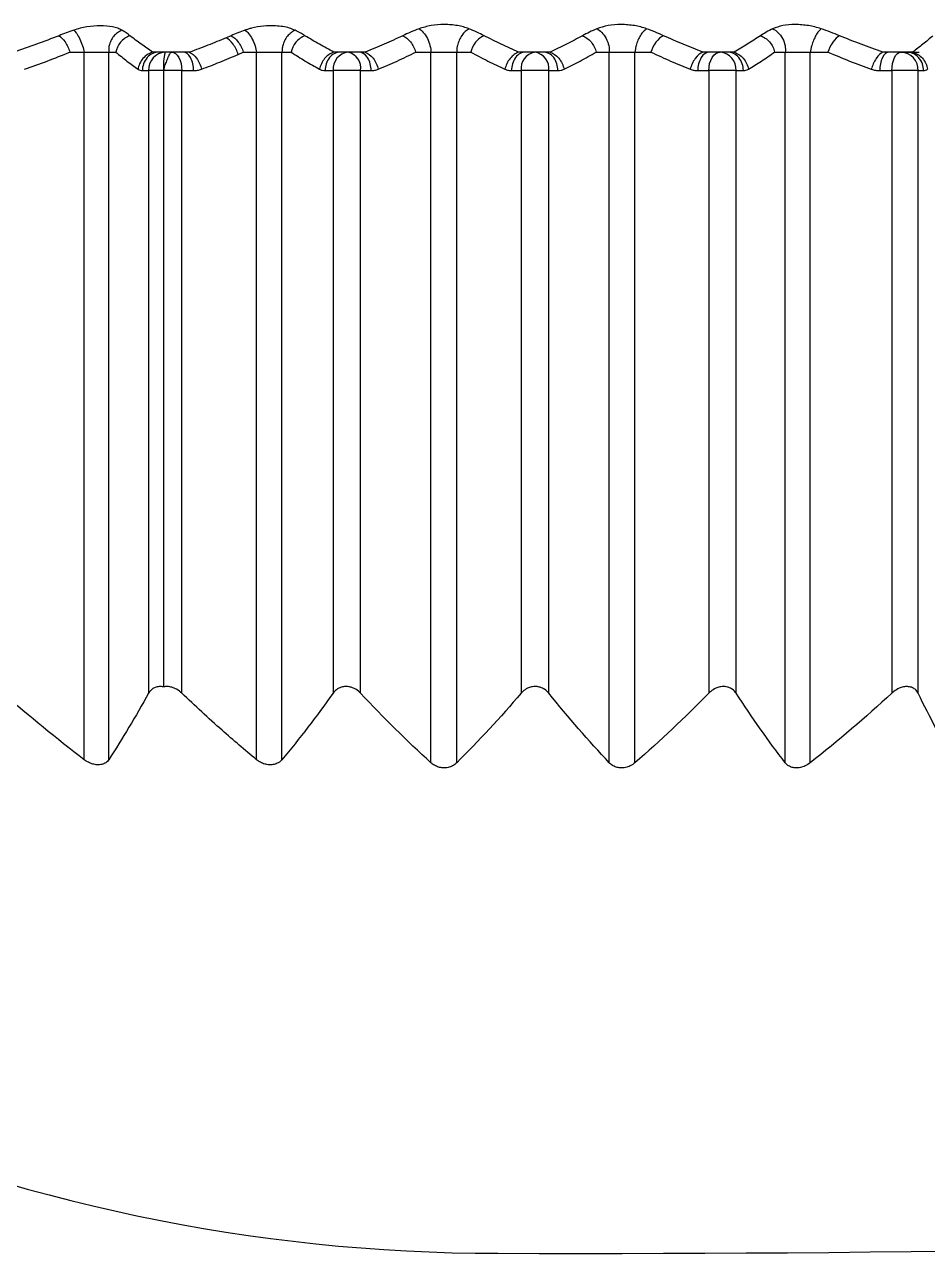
# Model space of a CAD drawing. Header units: inches. Extents: x 24920 to 61775, y 10942 to 38819.
# Drawn here: x 48667.9 to 48672.79, y 29512.93 to 29519.58 of the extents above; entities that cross this region are included whole.
import ezdxf

# ---------------------------------------------------------------- set-up
doc = ezdxf.new("R2010")
doc.units = ezdxf.units.IN
doc.header["$MEASUREMENT"] = 0
doc.layers.add('FF-FIXT', color=2, linetype='Continuous')

# ---------------------------------------------------------------- blocks, each defined once
blk = doc.blocks.new('ssgeg')
at = {"layer": 'FF-FIXT', "color": 8, "ltscale": 3}
for p, q in [((48899.0193, 29344.0204), (48898.9918, 29344.0088)), ((48898.1467, 29343.9313), (48898.2247, 29343.9313)), ((48898.2246, 29340.1025), (48898.2247, 29343.9313)), ((48898.357, 29340.1025), (48898.3571, 29343.9313)), ((48898.3571, 29343.9313), (48898.3953, 29343.9313)), ((48898.6282, 29343.9313), (48898.5944, 29343.9313)), ((48898.6619, 29343.9313), (48898.6282, 29343.9313)), ((48898.7601, 29343.9312), (48898.6968, 29343.9312)), ((48898.7941, 29343.9312), (48898.7601, 29343.9312)), ((48898.7803, 29343.9243), (48898.7685, 29343.9313)), ((48899.0572, 29343.9192), (48899.0847, 29343.9312)), ((48899.0847, 29343.9312), (48899.1564, 29343.9312)), ((48899.1563, 29340.1025), (48899.1564, 29343.9312)), ((48899.294, 29340.1025), (48899.2941, 29343.9312)), ((48899.2941, 29343.9312), (48899.3432, 29343.9312)), ((48899.6095, 29343.9312), (48899.5747, 29343.9312)), ((48899.6528, 29343.9312), (48899.6095, 29343.9312)), ((48899.7096, 29343.9312), (48899.6095, 29343.9312)), ((48899.7096, 29343.9312), (48899.6528, 29343.9312)), ((48899.7445, 29343.9312), (48899.7096, 29343.9312)), ((48899.7339, 29343.9243), (48899.7181, 29343.9313)), ((48900.0173, 29343.9312), (48900.0998, 29343.9312)), ((48900.0997, 29340.0858), (48900.0998, 29343.9312)), ((48900.2394, 29340.0858), (48900.2395, 29343.9312)), ((48900.2395, 29343.9312), (48900.3151, 29343.9312)), ((48900.6091, 29343.9312), (48900.574, 29343.9312)), ((48900.6611, 29343.9312), (48900.6091, 29343.9312)), ((48900.7098, 29343.9312), (48900.6091, 29343.9312)), ((48900.7098, 29343.9312), (48900.6611, 29343.9312)), ((48900.7449, 29343.9312), (48900.7098, 29343.9312)), ((48900.7379, 29343.9242), (48900.7183, 29343.9313)), ((48900.9937, 29343.9312), (48901.0645, 29343.9312)), ((48901.0644, 29340.0857), (48901.0645, 29343.9312)), ((48901.2035, 29340.0857), (48901.2036, 29343.9312)), ((48901.2036, 29343.9312), (48901.2902, 29343.9312)), ((48901.6056, 29343.9312), (48901.5709, 29343.9312)), ((48901.6651, 29343.9312), (48901.6056, 29343.9312)), ((48901.7048, 29343.9312), (48901.6056, 29343.9312)), ((48901.7048, 29343.9312), (48901.6651, 29343.9312)), ((48901.7393, 29343.9312), (48901.7048, 29343.9312)), ((48901.9586, 29343.9312), (48902.0163, 29343.9312)), ((48902.0162, 29340.0857), (48902.0163, 29343.9312)), ((48902.1517, 29340.0857), (48902.1518, 29343.9312)), ((48902.1518, 29343.9312), (48902.2475, 29343.9312)), ((48902.5775, 29343.9312), (48902.5441, 29343.9312)), ((48902.6731, 29343.9312), (48902.5775, 29343.9312)), ((48902.6433, 29343.9312), (48902.5775, 29343.9312)), ((48902.6731, 29343.9312), (48902.6433, 29343.9312)), ((48902.6454, 29343.9312), (48902.7406, 29343.9312)), ((48902.7063, 29343.9312), (48902.6731, 29343.9312)), ((48898.5386, 29343.8313), (48898.5723, 29343.8313)), ((48898.5723, 29343.8313), (48898.5722, 29340.462)), ((48898.6539, 29343.8313), (48898.5723, 29343.8313)), ((48898.6539, 29343.8313), (48898.6538, 29340.4963)), ((48898.7523, 29343.8312), (48898.6539, 29343.8313)), ((48898.7522, 29340.462), (48898.7523, 29343.8312)), ((48898.7523, 29343.8312), (48898.8156, 29343.8312)), ((48899.5273, 29343.8312), (48899.5706, 29343.8312)), ((48899.5706, 29343.8312), (48899.5705, 29340.462)), ((48899.7195, 29343.8312), (48899.5706, 29343.8312)), ((48899.7194, 29340.462), (48899.7195, 29343.8312)), ((48899.7195, 29343.8312), (48899.7762, 29343.8312)), ((48900.5361, 29343.8312), (48900.5881, 29343.8312)), ((48900.5881, 29343.8312), (48900.588, 29340.462)), ((48900.7379, 29343.8312), (48900.5881, 29343.8312)), ((48900.7379, 29340.462), (48900.7379, 29343.8312)), ((48900.7379, 29343.8312), (48900.7866, 29343.8312)), ((48901.5433, 29343.8312), (48901.6029, 29343.8312)), ((48901.6029, 29343.8312), (48901.6028, 29340.462)), ((48901.7505, 29343.8312), (48901.6029, 29343.8312)), ((48901.7504, 29340.462), (48901.7505, 29343.8312)), ((48901.7505, 29343.8312), (48901.7901, 29343.8312)), ((48902.5274, 29343.8312), (48902.5932, 29343.8312)), ((48902.5932, 29343.8312), (48902.5931, 29340.462)), ((48902.7354, 29343.8312), (48902.5932, 29343.8312)), ((48902.7353, 29340.462), (48902.7354, 29343.8312)), ((48902.7354, 29343.8312), (48902.7651, 29343.8312))]:
    blk.add_line(p, q, dxfattribs=at)
at = {"layer": 'FF-FIXT', "color": 8, "ltscale": 3, "flags": 128}
for points in [[(48898.6968, 29343.9312), (48898.7076, 29343.9293), (48898.718, 29343.9236), (48898.7276, 29343.9144), (48898.736, 29343.902), (48898.7429, 29343.8868), (48898.748, 29343.8695), (48898.7512, 29343.8508), (48898.7523, 29343.8312)], [(48901.6029, 29343.8312), (48901.6041, 29343.8507), (48901.6076, 29343.8695), (48901.6134, 29343.8867), (48901.6211, 29343.9019), (48901.6305, 29343.9143), (48901.6413, 29343.9236), (48901.653, 29343.9293), (48901.6651, 29343.9312)], [(48902.5932, 29343.8312), (48902.5942, 29343.8507), (48902.597, 29343.8694), (48902.6017, 29343.8867), (48902.6079, 29343.9019), (48902.6155, 29343.9143), (48902.6242, 29343.9236), (48902.6336, 29343.9292), (48902.6433, 29343.9312)]]:
    blk.add_lwpolyline(points, dxfattribs=at)
at = {"layer": 'FF-FIXT', "color": 8, "ltscale": 3}
for centre, radius, start, end in [((48898.6674, 29343.8362), 0.0953, 93.29615, 182.95285), ((48898.9712, 29343.8561), 0.3183, 166.33839, 184.47536), ((48899.6627, 29343.8393), 0.0924, 96.12565, 185.02582), ((48899.632, 29343.8451), 0.0886, 350.9759, 76.38997), ((48900.6771, 29343.8429), 0.0898, 100.25665, 187.47122), ((48900.6478, 29343.8414), 0.0908, 353.52151, 81.54553), ((48901.6572, 29343.838), 0.0936, 355.83851, 85.12216), ((48902.6392, 29343.835), 0.0963, 357.72688, 87.53004), ((48900.4628, 29346.9312), 9.5, 222.77044, 269.99878), ((48900.9478, 29486.8905), 149.4601, 269.813971, 280.779691)]:
    blk.add_arc(centre, radius, start, end, dxfattribs=at)
for points, knots in [([(48898.0878, 29344.0204), (48898.0473, 29344.0047), (48897.9665, 29343.9734), (48897.8847, 29343.9453), (48897.844, 29343.9313)], [0, 0, 0, 0, 0.501893, 1, 1, 1, 1]), ([(48898.1675, 29344.05), (48898.1539, 29344.0452), (48898.1268, 29344.0356), (48898.1008, 29344.0255), (48898.0878, 29344.0204)], [0, 0, 0, 0, 0.50302, 1, 1, 1, 1]), ([(48898.0878, 29344.0204), (48898.0976, 29344.0147), (48898.1094, 29344.0029), (48898.1311, 29343.9701), (48898.1406, 29343.9498), (48898.1467, 29343.9313)], [0, 0, 0, 0, 0.5, 0.5, 1, 1, 1, 1]), ([(48898.4278, 29344.05), (48898.4208, 29344.0536), (48898.4065, 29344.061), (48898.3688, 29344.0709), (48898.3129, 29344.0761), (48898.251, 29344.0709), (48898.202, 29344.061), (48898.1789, 29344.0537), (48898.1675, 29344.05)], [0, 0, 0, 0, 0.1235739, 0.2504073, 0.4999996, 0.7495919, 0.8764011, 1, 1, 1, 1]), ([(48898.1675, 29344.05), (48898.1771, 29344.0421), (48898.1897, 29344.0247), (48898.2118, 29343.9787), (48898.2205, 29343.9519), (48898.2247, 29343.9313)], [0, 0, 0, 0, 0.5, 0.5, 1, 1, 1, 1]), ([(48898.4278, 29344.05), (48898.4199, 29344.046), (48898.4039, 29344.038), (48898.3834, 29344.0179), (48898.3677, 29343.9938), (48898.3592, 29343.9699), (48898.3559, 29343.9487), (48898.3567, 29343.9371), (48898.3571, 29343.9313)], [0, 0, 0, 0, 0.187343, 0.374881, 0.562185, 0.749644, 0.874993, 1, 1, 1, 1]), ([(48898.4713, 29344.0204), (48898.453, 29344.0144), (48898.4341, 29344.0017), (48898.4065, 29343.9686), (48898.3981, 29343.9488), (48898.3953, 29343.9313)], [0, 0, 0, 0, 0.5, 0.5, 1, 1, 1, 1]), ([(48898.4713, 29344.0204), (48898.4646, 29344.0255), (48898.4512, 29344.0356), (48898.4357, 29344.0452), (48898.4278, 29344.05)], [0, 0, 0, 0, 0.49698, 1, 1, 1, 1]), ([(48898.5944, 29343.9312), (48898.5739, 29343.9453), (48898.5326, 29343.9734), (48898.4918, 29344.0047), (48898.4713, 29344.0204)], [0, 0, 0, 0, 0.498106, 1, 1, 1, 1]), ([(48899.0938, 29344.05), (48899.081, 29344.0452), (48899.0556, 29344.0356), (48899.0314, 29344.0255), (48899.0193, 29344.0204)], [0, 0, 0, 0, 0.500002, 1, 1, 1, 1]), ([(48899.0193, 29344.0204), (48899.0314, 29344.0147), (48899.0453, 29344.0027), (48899.0694, 29343.9699), (48899.0791, 29343.9496), (48899.0847, 29343.9312)], [0, 0, 0, 0, 0.5, 0.5, 1, 1, 1, 1]), ([(48899.3645, 29344.05), (48899.3548, 29344.0541), (48899.3355, 29344.0623), (48899.299, 29344.07), (48899.2521, 29344.0749), (48899.194, 29344.0736), (48899.1436, 29344.065), (48899.111, 29344.056), (48899.0995, 29344.052), (48899.0938, 29344.05)], [0, 0, 0, 0, 0.141409, 0.282863, 0.424332, 0.645533, 0.866619, 0.933271, 1, 1, 1, 1]), ([(48899.0938, 29344.05), (48899.106, 29344.042), (48899.1212, 29344.0247), (48899.1455, 29343.9787), (48899.1536, 29343.9519), (48899.1564, 29343.9312)], [0, 0, 0, 0, 0.5, 0.5, 1, 1, 1, 1]), ([(48899.3645, 29344.05), (48899.3571, 29344.046), (48899.3424, 29344.038), (48899.3228, 29344.0179), (48899.3073, 29343.9938), (48899.2982, 29343.9699), (48899.2941, 29343.9487), (48899.2941, 29343.937), (48899.2941, 29343.9312)], [0, 0, 0, 0, 0.187343, 0.374881, 0.562185, 0.749644, 0.874993, 1, 1, 1, 1]), ([(48899.4183, 29344.0204), (48899.4011, 29344.0144), (48899.383, 29344.0017), (48899.3557, 29343.9686), (48899.3468, 29343.9488), (48899.3432, 29343.9312)], [0, 0, 0, 0, 0.5, 0.5, 1, 1, 1, 1]), ([(48899.4183, 29344.0204), (48899.4098, 29344.0255), (48899.3928, 29344.0356), (48899.3739, 29344.0452), (48899.3645, 29344.05)], [0, 0, 0, 0, 0.499998, 1, 1, 1, 1]), ([(48899.5747, 29343.9312), (48899.5485, 29343.9453), (48899.496, 29343.9734), (48899.4442, 29344.0047), (48899.4183, 29344.0204)], [0, 0, 0, 0, 0.5, 1, 1, 1, 1]), ([(48899.9472, 29344.0204), (48899.9136, 29344.0047), (48899.8464, 29343.9734), (48899.7785, 29343.9453), (48899.7445, 29343.9312)], [0, 0, 0, 0, 0.5000001, 1, 1, 1, 1]), ([(48900.0353, 29344.058), (48900.02, 29344.0519), (48899.9893, 29344.0399), (48899.9612, 29344.0269), (48899.9472, 29344.0204)], [0, 0, 0, 0, 0.500003, 1, 1, 1, 1]), ([(48899.9472, 29344.0204), (48899.961, 29344.0147), (48899.9765, 29344.0028), (48900.0024, 29343.9701), (48900.0123, 29343.9497), (48900.0173, 29343.9312)], [0, 0, 0, 0, 0.5, 0.5, 1, 1, 1, 1]), ([(48900.3056, 29344.058), (48900.2961, 29344.0614), (48900.2769, 29344.0684), (48900.2436, 29344.0753), (48900.2085, 29344.0797), (48900.1604, 29344.0814), (48900.0985, 29344.0773), (48900.0564, 29344.0644), (48900.0353, 29344.058)], [0, 0, 0, 0, 0.125244, 0.250422, 0.37569, 0.50093, 0.750634, 1, 1, 1, 1]), ([(48900.0353, 29344.058), (48900.05, 29344.0494), (48900.0677, 29344.0303), (48900.093, 29343.9804), (48900.0996, 29343.952), (48900.0998, 29343.9312)], [0, 0, 0, 0, 0.5, 0.5, 1, 1, 1, 1]), ([(48900.3056, 29344.058), (48900.2989, 29344.0536), (48900.2854, 29344.0448), (48900.2671, 29344.0229), (48900.2524, 29343.9968), (48900.2437, 29343.9713), (48900.2396, 29343.949), (48900.2395, 29343.9372), (48900.2395, 29343.9312)], [0, 0, 0, 0, 0.187319, 0.374876, 0.562147, 0.749607, 0.875012, 1, 1, 1, 1]), ([(48900.3876, 29344.0204), (48900.3746, 29344.0269), (48900.3487, 29344.0399), (48900.32, 29344.0519), (48900.3056, 29344.058)], [0, 0, 0, 0, 0.499997, 1, 1, 1, 1]), ([(48900.3876, 29344.0204), (48900.3717, 29344.0143), (48900.3548, 29344.0014), (48900.3284, 29343.9682), (48900.3194, 29343.9485), (48900.3151, 29343.9312)], [0, 0, 0, 0, 0.5, 0.5, 1, 1, 1, 1]), ([(48900.574, 29343.9312), (48900.5428, 29343.9453), (48900.4803, 29343.9734), (48900.4185, 29344.0047), (48900.3876, 29344.0204)], [0, 0, 0, 0, 0.5, 1, 1, 1, 1]), ([(48900.92, 29344.0204), (48900.891, 29344.0047), (48900.8329, 29343.9734), (48900.7743, 29343.9453), (48900.7449, 29343.9312)], [0, 0, 0, 0, 0.5, 1, 1, 1, 1]), ([(48900.9976, 29344.0579), (48900.9839, 29344.0519), (48900.9566, 29344.0398), (48900.9322, 29344.0269), (48900.92, 29344.0204)], [0, 0, 0, 0, 0.5000034, 1, 1, 1, 1]), ([(48900.92, 29344.0204), (48900.9354, 29344.0147), (48900.9524, 29344.0028), (48900.9796, 29343.9701), (48900.9893, 29343.9497), (48900.9937, 29343.9312)], [0, 0, 0, 0, 0.5, 0.5, 1, 1, 1, 1]), ([(48901.2668, 29344.0579), (48901.2564, 29344.0614), (48901.2355, 29344.0684), (48901.2005, 29344.0753), (48901.1645, 29344.0796), (48901.1162, 29344.0814), (48901.0555, 29344.0773), (48901.0169, 29344.0644), (48900.9976, 29344.0579)], [0, 0, 0, 0, 0.125244, 0.2504219, 0.37569, 0.5009301, 0.7506343, 1, 1, 1, 1]), ([(48900.9976, 29344.0579), (48901.0146, 29344.0493), (48901.0343, 29344.0303), (48901.0606, 29343.9804), (48901.066, 29343.952), (48901.0645, 29343.9312)], [0, 0, 0, 0, 0.5, 0.5, 1, 1, 1, 1]), ([(48901.2668, 29344.0579), (48901.261, 29344.0536), (48901.2494, 29344.0448), (48901.233, 29344.0229), (48901.219, 29343.9967), (48901.2101, 29343.9713), (48901.2051, 29343.949), (48901.2041, 29343.9371), (48901.2036, 29343.9312)], [0, 0, 0, 0, 0.187319, 0.374876, 0.562147, 0.749607, 0.875012, 1, 1, 1, 1]), ([(48901.3586, 29344.0204), (48901.3438, 29344.0268), (48901.3144, 29344.0398), (48901.2827, 29344.0519), (48901.2668, 29344.0579)], [0, 0, 0, 0, 0.499997, 1, 1, 1, 1]), ([(48901.3586, 29344.0203), (48901.3446, 29344.0143), (48901.3292, 29344.0014), (48901.3043, 29343.9682), (48901.2952, 29343.9485), (48901.2902, 29343.9312)], [0, 0, 0, 0, 0.5, 0.5, 1, 1, 1, 1]), ([(48901.5709, 29343.9312), (48901.5353, 29343.9453), (48901.4641, 29343.9734), (48901.3937, 29344.0047), (48901.3586, 29344.0204)], [0, 0, 0, 0, 0.5, 1, 1, 1, 1]), ([(48901.883, 29344.0203), (48901.8592, 29344.0047), (48901.8115, 29343.9734), (48901.7634, 29343.9453), (48901.7393, 29343.9312)], [0, 0, 0, 0, 0.5, 1, 1, 1, 1]), ([(48901.9484, 29344.0579), (48901.9367, 29344.0519), (48901.9133, 29344.0398), (48901.8931, 29344.0268), (48901.883, 29344.0203)], [0, 0, 0, 0, 0.5000034, 1, 1, 1, 1]), ([(48901.883, 29344.0203), (48901.8998, 29344.0146), (48901.9178, 29344.0028), (48901.9457, 29343.97), (48901.9551, 29343.9497), (48901.9586, 29343.9312)], [0, 0, 0, 0, 0.5, 0.5, 1, 1, 1, 1]), ([(48902.2107, 29344.0579), (48902.1996, 29344.0614), (48902.1775, 29344.0683), (48902.1417, 29344.0753), (48902.1055, 29344.0796), (48902.0579, 29344.0814), (48901.9999, 29344.0773), (48901.9656, 29344.0644), (48901.9484, 29344.0579)], [0, 0, 0, 0, 0.125244, 0.250422, 0.37569, 0.50093, 0.750634, 1, 1, 1, 1]), ([(48901.9484, 29344.0579), (48901.9674, 29344.0493), (48901.9886, 29344.0302), (48902.0153, 29343.9804), (48902.0195, 29343.9519), (48902.0163, 29343.9312)], [0, 0, 0, 0, 0.5, 0.5, 1, 1, 1, 1]), ([(48902.2107, 29344.0579), (48902.206, 29344.0536), (48902.1966, 29344.0448), (48902.1823, 29344.0229), (48902.1695, 29343.9967), (48902.1604, 29343.9712), (48902.1546, 29343.949), (48902.1527, 29343.9371), (48902.1518, 29343.9312)], [0, 0, 0, 0, 0.1873188, 0.3748764, 0.5621473, 0.7496069, 0.875012, 1, 1, 1, 1]), ([(48902.3103, 29344.0203), (48902.2942, 29344.0268), (48902.2619, 29344.0398), (48902.2278, 29344.0519), (48902.2107, 29344.0579)], [0, 0, 0, 0, 0.499997, 1, 1, 1, 1]), ([(48902.3103, 29344.0203), (48902.2985, 29344.0142), (48902.285, 29344.0014), (48902.2621, 29343.9682), (48902.253, 29343.9485), (48902.2475, 29343.9312)], [0, 0, 0, 0, 0.5, 0.5, 1, 1, 1, 1]), ([(48902.5441, 29343.9312), (48902.5049, 29343.9452), (48902.4265, 29343.9734), (48902.349, 29344.0047), (48902.3103, 29344.0203)], [0, 0, 0, 0, 0.5, 1, 1, 1, 1]), ([(48902.8155, 29344.0203), (48902.7974, 29344.0047), (48902.7612, 29343.9734), (48902.7246, 29343.9452), (48902.7063, 29343.9312)], [0, 0, 0, 0, 0.5, 1, 1, 1, 1]), ([(48898.9918, 29344.0088), (48898.9589, 29343.9952), (48898.8934, 29343.9681), (48898.8271, 29343.9435), (48898.7941, 29343.9312)], [0, 0, 0, 0, 0.501606, 1, 1, 1, 1]), ([(48899.0571, 29343.9192), (48899.0516, 29343.9377), (48899.0419, 29343.9581), (48899.0179, 29343.9911), (48899.0039, 29344.0031), (48898.9918, 29344.0088)], [0, 0, 0, 0, 0.5, 0.5, 1, 1, 1, 1]), ([(48897.9016, 29343.8391), (48897.9426, 29343.8536), (48898.0248, 29343.8827), (48898.106, 29343.915), (48898.1467, 29343.9313)], [0, 0, 0, 0, 0.498412, 1, 1, 1, 1]), ([(48898.2247, 29343.9313), (48898.2342, 29343.9313), (48898.2447, 29343.9312), (48898.2552, 29343.9313), (48898.2663, 29343.9313), (48898.2778, 29343.9313), (48898.2887, 29343.9313), (48898.2996, 29343.9313), (48898.3103, 29343.9313), (48898.3198, 29343.9313), (48898.3294, 29343.9312), (48898.338, 29343.9312), (48898.3451, 29343.9313), (48898.3497, 29343.9313), (48898.3538, 29343.9313), (48898.3571, 29343.9313)], [0, 0, 0, 0, 0.0000317514, 0.0000317514, 0.0000317514, 0.0000653651, 0.0000653651, 0.0000653651, 0.0000989937, 0.0000989937, 0.0000989937, 0.0001326223, 0.0001326223, 0.0001326223, 0.0001546832, 0.0001546832, 0.0001546832, 0.0001546832]), ([(48898.3953, 29343.9313), (48898.4152, 29343.915), (48898.455, 29343.8827), (48898.4953, 29343.8536), (48898.5154, 29343.8391)], [0, 0, 0, 0, 0.501587, 1, 1, 1, 1]), ([(48898.5944, 29343.9312), (48898.5762, 29343.9262), (48898.5566, 29343.9143), (48898.5272, 29343.88), (48898.5181, 29343.8585), (48898.5154, 29343.8391)], [0, 0, 0, 0, 0.5, 0.5, 1, 1, 1, 1]), ([(48898.6282, 29343.9312), (48898.6071, 29343.9312), (48898.5823, 29343.9215), (48898.5473, 29343.8824), (48898.5386, 29343.8548), (48898.5386, 29343.8313)], [0, 0, 0, 0, 0.5, 0.5, 1, 1, 1, 1]), ([(48898.6968, 29343.9312), (48898.6962, 29343.931), (48898.695, 29343.9304), (48898.6892, 29343.9257), (48898.6821, 29343.9163), (48898.6755, 29343.8987), (48898.6652, 29343.8747), (48898.6566, 29343.8519), (48898.6548, 29343.8381), (48898.6539, 29343.8313)], [0, 0, 0, 0, 0.110492, 0.221191, 0.331841, 0.534909, 0.737671, 0.868853, 1, 1, 1, 1]), ([(48898.8156, 29343.8312), (48898.8156, 29343.8548), (48898.8101, 29343.8824), (48898.7885, 29343.9215), (48898.7732, 29343.9312), (48898.7601, 29343.9312)], [0, 0, 0, 0, 0.5, 0.5, 1, 1, 1, 1]), ([(48898.7941, 29343.9312), (48898.8058, 29343.9264), (48898.8196, 29343.9152), (48898.8439, 29343.8814), (48898.8538, 29343.8593), (48898.8591, 29343.8391)], [0, 0, 0, 0, 0.5, 0.5, 1, 1, 1, 1]), ([(48898.8591, 29343.8391), (48898.8922, 29343.8518), (48898.9586, 29343.8772), (48899.0242, 29343.9052), (48899.0571, 29343.9192)], [0, 0, 0, 0, 0.498601, 1, 1, 1, 1]), ([(48899.1564, 29343.9312), (48899.1652, 29343.9313), (48899.1751, 29343.9312), (48899.1853, 29343.9312), (48899.1961, 29343.9312), (48899.2075, 29343.9312), (48899.2187, 29343.9312), (48899.2298, 29343.9312), (48899.241, 29343.9312), (48899.2513, 29343.9312), (48899.2616, 29343.9312), (48899.2713, 29343.9312), (48899.2795, 29343.9312), (48899.285, 29343.9312), (48899.2899, 29343.9313), (48899.2941, 29343.9312)], [0, 0, 0, 0, 0.0000317514, 0.0000317514, 0.0000317514, 0.0000653651, 0.0000653651, 0.0000653651, 0.0000989937, 0.0000989937, 0.0000989937, 0.0001326223, 0.0001326223, 0.0001326223, 0.0001546832, 0.0001546832, 0.0001546832, 0.0001546832]), ([(48899.3432, 29343.9312), (48899.3688, 29343.915), (48899.42, 29343.8827), (48899.4717, 29343.8536), (48899.4975, 29343.8391)], [0, 0, 0, 0, 0.501587, 1, 1, 1, 1]), ([(48899.5747, 29343.9312), (48899.5577, 29343.9262), (48899.5391, 29343.9142), (48899.5104, 29343.88), (48899.501, 29343.8584), (48899.4975, 29343.8391)], [0, 0, 0, 0, 0.5, 0.5, 1, 1, 1, 1]), ([(48899.6095, 29343.9312), (48899.5901, 29343.9312), (48899.5674, 29343.9215), (48899.5353, 29343.8824), (48899.5273, 29343.8548), (48899.5273, 29343.8312)], [0, 0, 0, 0, 0.5, 0.5, 1, 1, 1, 1]), ([(48899.7762, 29343.8312), (48899.7762, 29343.8548), (48899.7697, 29343.8824), (48899.7437, 29343.9215), (48899.7253, 29343.9312), (48899.7096, 29343.9312)], [0, 0, 0, 0, 0.5, 0.5, 1, 1, 1, 1]), ([(48899.7445, 29343.9312), (48899.7581, 29343.9264), (48899.7738, 29343.9152), (48899.8003, 29343.8813), (48899.8105, 29343.8593), (48899.8152, 29343.8391)], [0, 0, 0, 0, 0.5, 0.5, 1, 1, 1, 1]), ([(48899.8152, 29343.8391), (48899.849, 29343.8536), (48899.9168, 29343.8827), (48899.9838, 29343.915), (48900.0173, 29343.9312)], [0, 0, 0, 0, 0.498413, 1, 1, 1, 1]), ([(48900.0998, 29343.9312), (48900.1071, 29343.9313), (48900.1154, 29343.9312), (48900.1243, 29343.9312), (48900.1344, 29343.9312), (48900.1455, 29343.9312), (48900.1566, 29343.9312), (48900.1678, 29343.9312), (48900.1793, 29343.9312), (48900.1901, 29343.9312), (48900.201, 29343.9312), (48900.2116, 29343.9312), (48900.221, 29343.9312), (48900.2277, 29343.9312), (48900.234, 29343.9313), (48900.2395, 29343.9312)], [0, 0, 0, 0, 0.0000293073, 0.0000293073, 0.0000293073, 0.0000629551, 0.0000629551, 0.0000629551, 0.0000966479, 0.0000966479, 0.0000966479, 0.0001303408, 0.0001303408, 0.0001303408, 0.0001544286, 0.0001544286, 0.0001544286, 0.0001544286]), ([(48900.3151, 29343.9312), (48900.3459, 29343.915), (48900.4073, 29343.8827), (48900.4694, 29343.8536), (48900.5003, 29343.8391)], [0, 0, 0, 0, 0.501585, 1, 1, 1, 1]), ([(48900.574, 29343.9312), (48900.5586, 29343.9262), (48900.5415, 29343.9142), (48900.5141, 29343.88), (48900.5045, 29343.8584), (48900.5003, 29343.8391)], [0, 0, 0, 0, 0.5, 0.5, 1, 1, 1, 1]), ([(48900.6091, 29343.9312), (48900.5919, 29343.9312), (48900.5718, 29343.9214), (48900.5432, 29343.8824), (48900.5361, 29343.8548), (48900.5361, 29343.8312)], [0, 0, 0, 0, 0.5, 0.5, 1, 1, 1, 1]), ([(48900.7866, 29343.8312), (48900.7866, 29343.8548), (48900.7791, 29343.8824), (48900.7491, 29343.9214), (48900.7279, 29343.9312), (48900.7098, 29343.9312)], [0, 0, 0, 0, 0.5, 0.5, 1, 1, 1, 1]), ([(48900.7449, 29343.9312), (48900.7603, 29343.9264), (48900.7776, 29343.9151), (48900.8059, 29343.8813), (48900.8161, 29343.8593), (48900.8201, 29343.8391)], [0, 0, 0, 0, 0.5, 0.5, 1, 1, 1, 1]), ([(48900.8201, 29343.8391), (48900.8491, 29343.8536), (48900.9074, 29343.8827), (48900.9648, 29343.915), (48900.9937, 29343.9312)], [0, 0, 0, 0, 0.498416, 1, 1, 1, 1]), ([(48901.0645, 29343.9312), (48901.0708, 29343.9313), (48901.0782, 29343.9312), (48901.0864, 29343.9312), (48901.0957, 29343.9312), (48901.1062, 29343.9312), (48901.1171, 29343.9312), (48901.1279, 29343.9312), (48901.1394, 29343.9312), (48901.1506, 29343.9312), (48901.1617, 29343.9312), (48901.1728, 29343.9312), (48901.183, 29343.9312), (48901.1903, 29343.9312), (48901.1973, 29343.9313), (48901.2036, 29343.9312)], [0, 0, 0, 0, 0.0000293073, 0.0000293073, 0.0000293073, 0.0000629551, 0.0000629551, 0.0000629551, 0.0000966479, 0.0000966479, 0.0000966479, 0.0001303408, 0.0001303408, 0.0001303408, 0.0001544286, 0.0001544286, 0.0001544286, 0.0001544286]), ([(48901.2902, 29343.9312), (48901.3255, 29343.915), (48901.3957, 29343.8826), (48901.4669, 29343.8536), (48901.5024, 29343.8391)], [0, 0, 0, 0, 0.501585, 1, 1, 1, 1]), ([(48901.5709, 29343.9312), (48901.5575, 29343.9261), (48901.5421, 29343.9142), (48901.5167, 29343.88), (48901.5071, 29343.8584), (48901.5024, 29343.8391)], [0, 0, 0, 0, 0.5, 0.5, 1, 1, 1, 1]), ([(48901.6056, 29343.9312), (48901.5909, 29343.9312), (48901.5737, 29343.9214), (48901.5494, 29343.8824), (48901.5433, 29343.8548), (48901.5433, 29343.8312)], [0, 0, 0, 0, 0.5, 0.5, 1, 1, 1, 1]), ([(48901.7901, 29343.8312), (48901.7901, 29343.8548), (48901.7818, 29343.8824), (48901.7485, 29343.9214), (48901.7249, 29343.9312), (48901.7048, 29343.9312)], [0, 0, 0, 0, 0.5, 0.5, 1, 1, 1, 1]), ([(48901.7393, 29343.9312), (48901.756, 29343.9264), (48901.7747, 29343.9151), (48901.8041, 29343.8813), (48901.8141, 29343.8593), (48901.8174, 29343.8391)], [0, 0, 0, 0, 0.5, 0.5, 1, 1, 1, 1]), ([(48901.8174, 29343.8391), (48901.841, 29343.8535), (48901.8884, 29343.8826), (48901.9352, 29343.915), (48901.9586, 29343.9312)], [0, 0, 0, 0, 0.498413, 1, 1, 1, 1]), ([(48902.0163, 29343.9312), (48902.0214, 29343.9313), (48902.0278, 29343.9312), (48902.0351, 29343.9312), (48902.0434, 29343.9312), (48902.0531, 29343.9312), (48902.0635, 29343.9312), (48902.0738, 29343.9312), (48902.085, 29343.9312), (48902.0962, 29343.9312), (48902.1074, 29343.9312), (48902.1188, 29343.9312), (48902.1296, 29343.9312), (48902.1373, 29343.9312), (48902.1448, 29343.9313), (48902.1518, 29343.9312)], [0, 0, 0, 0, 0.0000293073, 0.0000293073, 0.0000293073, 0.0000629551, 0.0000629551, 0.0000629551, 0.0000966479, 0.0000966479, 0.0000966479, 0.0001303408, 0.0001303408, 0.0001303408, 0.0001544286, 0.0001544286, 0.0001544286, 0.0001544286]), ([(48902.2475, 29343.9312), (48902.2865, 29343.915), (48902.3642, 29343.8826), (48902.4429, 29343.8535), (48902.4821, 29343.839)], [0, 0, 0, 0, 0.501585, 1, 1, 1, 1]), ([(48902.5441, 29343.9312), (48902.5329, 29343.9261), (48902.5196, 29343.9142), (48902.4966, 29343.8799), (48902.4873, 29343.8584), (48902.4821, 29343.839)], [0, 0, 0, 0, 0.5, 0.5, 1, 1, 1, 1]), ([(48902.5775, 29343.9312), (48902.5657, 29343.9312), (48902.5519, 29343.9214), (48902.5323, 29343.8824), (48902.5274, 29343.8547), (48902.5274, 29343.8312)], [0, 0, 0, 0, 0.5, 0.5, 1, 1, 1, 1]), ([(48902.7651, 29343.8312), (48902.7651, 29343.8547), (48902.7561, 29343.8823), (48902.7202, 29343.9214), (48902.6948, 29343.9312), (48902.6731, 29343.9312)], [0, 0, 0, 0, 0.5, 0.5, 1, 1, 1, 1]), ([(48902.7063, 29343.9312), (48902.7241, 29343.9263), (48902.7436, 29343.9151), (48902.7735, 29343.8813), (48902.7831, 29343.8593), (48902.7856, 29343.839)], [0, 0, 0, 0, 0.5, 0.5, 1, 1, 1, 1]), ([(48898.5154, 29343.8391), (48898.5192, 29343.8369), (48898.5268, 29343.8323), (48898.5346, 29343.8316), (48898.5386, 29343.8313)], [0, 0, 0, 0, 0.4985955, 1, 1, 1, 1]), ([(48898.8156, 29343.8312), (48898.823, 29343.8316), (48898.8378, 29343.8323), (48898.852, 29343.8369), (48898.8591, 29343.8391)], [0, 0, 0, 0, 0.503882, 1, 1, 1, 1]), ([(48899.4975, 29343.8391), (48899.5024, 29343.8368), (48899.5121, 29343.8323), (48899.5222, 29343.8316), (48899.5273, 29343.8312)], [0, 0, 0, 0, 0.498579, 1, 1, 1, 1]), ([(48899.7762, 29343.8312), (48899.7828, 29343.8316), (48899.796, 29343.8323), (48899.8088, 29343.8368), (48899.8152, 29343.8391)], [0, 0, 0, 0, 0.5011415, 1, 1, 1, 1]), ([(48900.5003, 29343.8391), (48900.5062, 29343.8368), (48900.5179, 29343.8323), (48900.53, 29343.8316), (48900.5361, 29343.8312)], [0, 0, 0, 0, 0.498577, 1, 1, 1, 1]), ([(48900.7866, 29343.8312), (48900.7923, 29343.8316), (48900.8037, 29343.8323), (48900.8147, 29343.8368), (48900.8201, 29343.8391)], [0, 0, 0, 0, 0.501141, 1, 1, 1, 1]), ([(48901.5024, 29343.8391), (48901.5091, 29343.8368), (48901.5225, 29343.8323), (48901.5364, 29343.8315), (48901.5433, 29343.8312)], [0, 0, 0, 0, 0.498577, 1, 1, 1, 1]), ([(48901.7901, 29343.8312), (48901.7948, 29343.8315), (48901.804, 29343.8323), (48901.8129, 29343.8368), (48901.8174, 29343.8391)], [0, 0, 0, 0, 0.501141, 1, 1, 1, 1]), ([(48902.4821, 29343.839), (48902.4895, 29343.8368), (48902.5043, 29343.8322), (48902.5197, 29343.8315), (48902.5274, 29343.8312)], [0, 0, 0, 0, 0.4985774, 1, 1, 1, 1]), ([(48902.7651, 29343.8312), (48902.7686, 29343.8315), (48902.7755, 29343.8322), (48902.7822, 29343.8368), (48902.7856, 29343.839)], [0, 0, 0, 0, 0.501141, 1, 1, 1, 1]), ([(48898.6538, 29340.4963), (48898.646, 29340.4979), (48898.6379, 29340.4985), (48898.6303, 29340.498), (48898.6227, 29340.4975), (48898.6154, 29340.4959), (48898.6089, 29340.4936), (48898.6024, 29340.4912), (48898.5965, 29340.4879), (48898.5914, 29340.4842), (48898.5831, 29340.478), (48898.5768, 29340.4703), (48898.5722, 29340.462)], [0, 0, 0, 0, 0.0000240602, 0.0000240602, 0.0000240602, 0.0000480886, 0.0000480886, 0.0000480886, 0.0000721723, 0.0000721723, 0.0000721723, 0.0001119387, 0.0001119387, 0.0001119387, 0.0001119387]), ([(48898.7522, 29340.462), (48898.744, 29340.4699), (48898.7345, 29340.4772), (48898.7238, 29340.4833), (48898.7159, 29340.4877), (48898.7072, 29340.4915), (48898.6982, 29340.4941), (48898.6906, 29340.4963), (48898.6826, 29340.4977), (48898.6748, 29340.4981), (48898.6676, 29340.4984), (48898.6604, 29340.4978), (48898.6538, 29340.4963)], [0, 0, 0, 0, 0.000037755, 0.000037755, 0.000037755, 0.0000657467, 0.0000657467, 0.0000657467, 0.0000895473, 0.0000895473, 0.0000895473, 0.0001117356, 0.0001117356, 0.0001117356, 0.0001117356]), ([(48899.7194, 29340.462), (48899.7121, 29340.4699), (48899.7033, 29340.4772), (48899.6932, 29340.4832), (48899.6857, 29340.4877), (48899.6772, 29340.4915), (48899.6684, 29340.4941), (48899.6608, 29340.4963), (48899.6528, 29340.4977), (48899.6448, 29340.498), (48899.6369, 29340.4984), (48899.6289, 29340.4976), (48899.6215, 29340.496), (48899.6143, 29340.4944), (48899.6075, 29340.4918), (48899.6014, 29340.4887), (48899.5924, 29340.4842), (48899.5848, 29340.4782), (48899.5786, 29340.4717), (48899.5756, 29340.4686), (48899.5729, 29340.4654), (48899.5705, 29340.462)], [0, 0, 0, 0, 0.000037755, 0.000037755, 0.000037755, 0.0000657467, 0.0000657467, 0.0000657467, 0.0000895473, 0.0000895473, 0.0000895473, 0.0001134069, 0.0001134069, 0.0001134069, 0.0001365653, 0.0001365653, 0.0001365653, 0.0001706438, 0.0001706438, 0.0001706438, 0.000186607, 0.000186607, 0.000186607, 0.000186607]), ([(48900.7379, 29340.462), (48900.7316, 29340.4698), (48900.7237, 29340.4772), (48900.7144, 29340.4832), (48900.7074, 29340.4877), (48900.6995, 29340.4915), (48900.6909, 29340.4941), (48900.6836, 29340.4963), (48900.6757, 29340.4977), (48900.6678, 29340.498), (48900.6598, 29340.4983), (48900.6517, 29340.4976), (48900.644, 29340.496), (48900.6365, 29340.4943), (48900.6293, 29340.4918), (48900.6227, 29340.4887), (48900.6131, 29340.4842), (48900.6046, 29340.4782), (48900.5974, 29340.4717), (48900.594, 29340.4686), (48900.5909, 29340.4653), (48900.588, 29340.462)], [0, 0, 0, 0, 0.000037755, 0.000037755, 0.000037755, 0.0000657467, 0.0000657467, 0.0000657467, 0.0000895473, 0.0000895473, 0.0000895473, 0.0001134069, 0.0001134069, 0.0001134069, 0.0001365653, 0.0001365653, 0.0001365653, 0.0001706438, 0.0001706438, 0.0001706438, 0.000186607, 0.000186607, 0.000186607, 0.000186607]), ([(48901.7504, 29340.462), (48901.7453, 29340.4698), (48901.7386, 29340.4772), (48901.7302, 29340.4832), (48901.7239, 29340.4877), (48901.7166, 29340.4915), (48901.7085, 29340.4941), (48901.7017, 29340.4963), (48901.6941, 29340.4977), (48901.6863, 29340.498), (48901.6785, 29340.4983), (48901.6704, 29340.4976), (48901.6626, 29340.4959), (48901.655, 29340.4943), (48901.6475, 29340.4918), (48901.6407, 29340.4887), (48901.6306, 29340.4841), (48901.6214, 29340.4782), (48901.6134, 29340.4717), (48901.6096, 29340.4686), (48901.6061, 29340.4653), (48901.6028, 29340.462)], [0, 0, 0, 0, 0.000037755, 0.000037755, 0.000037755, 0.0000657467, 0.0000657467, 0.0000657467, 0.0000895473, 0.0000895473, 0.0000895473, 0.0001134069, 0.0001134069, 0.0001134069, 0.0001365653, 0.0001365653, 0.0001365653, 0.0001706438, 0.0001706438, 0.0001706438, 0.000186607, 0.000186607, 0.000186607, 0.000186607]), ([(48902.7353, 29340.4619), (48902.7315, 29340.4698), (48902.726, 29340.4772), (48902.7188, 29340.4832), (48902.7134, 29340.4876), (48902.7069, 29340.4914), (48902.6995, 29340.494), (48902.6931, 29340.4963), (48902.686, 29340.4976), (48902.6786, 29340.498), (48902.6711, 29340.4983), (48902.6632, 29340.4976), (48902.6554, 29340.4959), (48902.6479, 29340.4943), (48902.6404, 29340.4918), (48902.6333, 29340.4887), (48902.6229, 29340.4841), (48902.6133, 29340.4782), (48902.6047, 29340.4716), (48902.6006, 29340.4686), (48902.5968, 29340.4653), (48902.5931, 29340.462)], [0, 0, 0, 0, 0.000037755, 0.000037755, 0.000037755, 0.0000657467, 0.0000657467, 0.0000657467, 0.0000895473, 0.0000895473, 0.0000895473, 0.0001134069, 0.0001134069, 0.0001134069, 0.0001365653, 0.0001365653, 0.0001365653, 0.0001706438, 0.0001706438, 0.0001706438, 0.000186607, 0.000186607, 0.000186607, 0.000186607]), ([(48899.1563, 29340.1025), (48899.0933, 29340.1543), (48899.0311, 29340.2075), (48898.9696, 29340.2618), (48898.896, 29340.3268), (48898.8235, 29340.3936), (48898.7522, 29340.462)], [-0.0002752789, -0.0002752789, -0.0002752789, -0.0002752789, 0, 0, 0, 0.0003291553, 0.0003291553, 0.0003291553, 0.0003291553]), ([(48898.357, 29340.1025), (48898.3529, 29340.0961), (48898.3473, 29340.0903), (48898.3403, 29340.0856), (48898.3345, 29340.0818), (48898.3276, 29340.0787), (48898.32, 29340.0768), (48898.3123, 29340.0749), (48898.3035, 29340.0741), (48898.2946, 29340.0747), (48898.2868, 29340.0751), (48898.2786, 29340.0766), (48898.2708, 29340.0789), (48898.2627, 29340.0812), (48898.2548, 29340.0844), (48898.2474, 29340.0882), (48898.2392, 29340.0923), (48898.2316, 29340.0972), (48898.2246, 29340.1025)], [0, 0, 0, 0, 0.0000338569, 0.0000338569, 0.0000338569, 0.0000614833, 0.0000614833, 0.0000614833, 0.0000893569, 0.0000893569, 0.0000893569, 0.0001137913, 0.0001137913, 0.0001137913, 0.0001388793, 0.0001388793, 0.0001388793, 0.0001667421, 0.0001667421, 0.0001667421, 0.0001667421]), ([(48899.294, 29340.1025), (48899.2887, 29340.0961), (48899.282, 29340.0902), (48899.2739, 29340.0856), (48899.2674, 29340.0818), (48899.2597, 29340.0787), (48899.2514, 29340.0768), (48899.2431, 29340.0749), (48899.2339, 29340.0741), (48899.2247, 29340.0747), (48899.2166, 29340.0751), (48899.2084, 29340.0766), (48899.2006, 29340.0789), (48899.1926, 29340.0812), (48899.1849, 29340.0844), (48899.1778, 29340.0881), (48899.1699, 29340.0923), (48899.1627, 29340.0972), (48899.1563, 29340.1025)], [0, 0, 0, 0, 0.0000338569, 0.0000338569, 0.0000338569, 0.0000614833, 0.0000614833, 0.0000614833, 0.0000893569, 0.0000893569, 0.0000893569, 0.0001137913, 0.0001137913, 0.0001137913, 0.0001388793, 0.0001388793, 0.0001388793, 0.0001667421, 0.0001667421, 0.0001667421, 0.0001667421]), ([(48900.2394, 29340.0858), (48900.2331, 29340.0794), (48900.2253, 29340.0737), (48900.2165, 29340.0691), (48900.2092, 29340.0653), (48900.2009, 29340.0623), (48900.1922, 29340.0604), (48900.1835, 29340.0585), (48900.174, 29340.0577), (48900.1647, 29340.0583), (48900.1566, 29340.0588), (48900.1484, 29340.0603), (48900.1408, 29340.0625), (48900.133, 29340.0649), (48900.1256, 29340.0681), (48900.1189, 29340.0719), (48900.1118, 29340.0759), (48900.1053, 29340.0807), (48900.0997, 29340.0858)], [0, 0, 0, 0, 0.0000337382, 0.0000337382, 0.0000337382, 0.0000613606, 0.0000613606, 0.0000613606, 0.0000892256, 0.0000892256, 0.0000892256, 0.0001137012, 0.0001137012, 0.0001137012, 0.0001388699, 0.0001388699, 0.0001388699, 0.0001659953, 0.0001659953, 0.0001659953, 0.0001659953]), ([(48901.2035, 29340.0857), (48901.1962, 29340.0794), (48901.1877, 29340.0736), (48901.1781, 29340.069), (48901.1703, 29340.0653), (48901.1617, 29340.0622), (48901.1527, 29340.0604), (48901.1437, 29340.0585), (48901.1341, 29340.0577), (48901.125, 29340.0583), (48901.1169, 29340.0588), (48901.109, 29340.0602), (48901.1018, 29340.0625), (48901.0944, 29340.0649), (48901.0875, 29340.0681), (48901.0815, 29340.0718), (48901.0749, 29340.0759), (48901.0692, 29340.0806), (48901.0644, 29340.0857)], [0, 0, 0, 0, 0.0000337382, 0.0000337382, 0.0000337382, 0.0000613606, 0.0000613606, 0.0000613606, 0.0000892256, 0.0000892256, 0.0000892256, 0.0001137012, 0.0001137012, 0.0001137012, 0.0001388699, 0.0001388699, 0.0001388699, 0.0001659953, 0.0001659953, 0.0001659953, 0.0001659953]), ([(48902.1517, 29340.0857), (48902.1437, 29340.0794), (48902.1345, 29340.0736), (48902.1245, 29340.069), (48902.1163, 29340.0652), (48902.1074, 29340.0622), (48902.0984, 29340.0603), (48902.0893, 29340.0584), (48902.0799, 29340.0577), (48902.0711, 29340.0582), (48902.0633, 29340.0587), (48902.0558, 29340.0602), (48902.0491, 29340.0625), (48902.0422, 29340.0648), (48902.036, 29340.0681), (48902.0307, 29340.0718), (48902.025, 29340.0759), (48902.0201, 29340.0806), (48902.0162, 29340.0857)], [0, 0, 0, 0, 0.0000337382, 0.0000337382, 0.0000337382, 0.0000613606, 0.0000613606, 0.0000613606, 0.0000892256, 0.0000892256, 0.0000892256, 0.0001137012, 0.0001137012, 0.0001137012, 0.0001388699, 0.0001388699, 0.0001388699, 0.0001659953, 0.0001659953, 0.0001659953, 0.0001659953])]:
    blk.add_open_spline(points, degree=3, knots=knots, dxfattribs=at)
for points in [[(48898.6968, 29343.9312), (48898.6912, 29343.9312), (48898.68, 29343.9312), (48898.6679, 29343.9312), (48898.6619, 29343.9312)], [(48898.2246, 29340.1025), (48898.0743, 29340.2164), (48897.9279, 29340.3363), (48897.7854, 29340.4621)], [(48898.5722, 29340.462), (48898.5024, 29340.3363), (48898.4307, 29340.2164), (48898.357, 29340.1025)], [(48899.5705, 29340.462), (48899.4809, 29340.3363), (48899.3887, 29340.2164), (48899.294, 29340.1025)], [(48900.0997, 29340.0858), (48899.9694, 29340.2047), (48899.8426, 29340.3301), (48899.7194, 29340.462)], [(48900.588, 29340.462), (48900.4751, 29340.3301), (48900.3589, 29340.2047), (48900.2394, 29340.0858)], [(48901.0644, 29340.0857), (48900.9525, 29340.2046), (48900.8436, 29340.3301), (48900.7379, 29340.462)], [(48901.6028, 29340.462), (48901.4735, 29340.33), (48901.3404, 29340.2046), (48901.2035, 29340.0857)], [(48902.0162, 29340.0857), (48901.9251, 29340.2046), (48901.8365, 29340.33), (48901.7504, 29340.462)], [(48902.5931, 29340.462), (48902.4501, 29340.33), (48902.303, 29340.2046), (48902.1517, 29340.0857)], [(48902.9347, 29340.0857), (48902.8663, 29340.2046), (48902.7999, 29340.33), (48902.7353, 29340.4619)]]:
    blk.add_open_spline(points, degree=3, dxfattribs=at)

msp = doc.modelspace()

# ---------------------------------------------------------------- block references
msp.add_blockref('ssgeg', (-230, 175.5))

doc.saveas('drawing.dxf')
